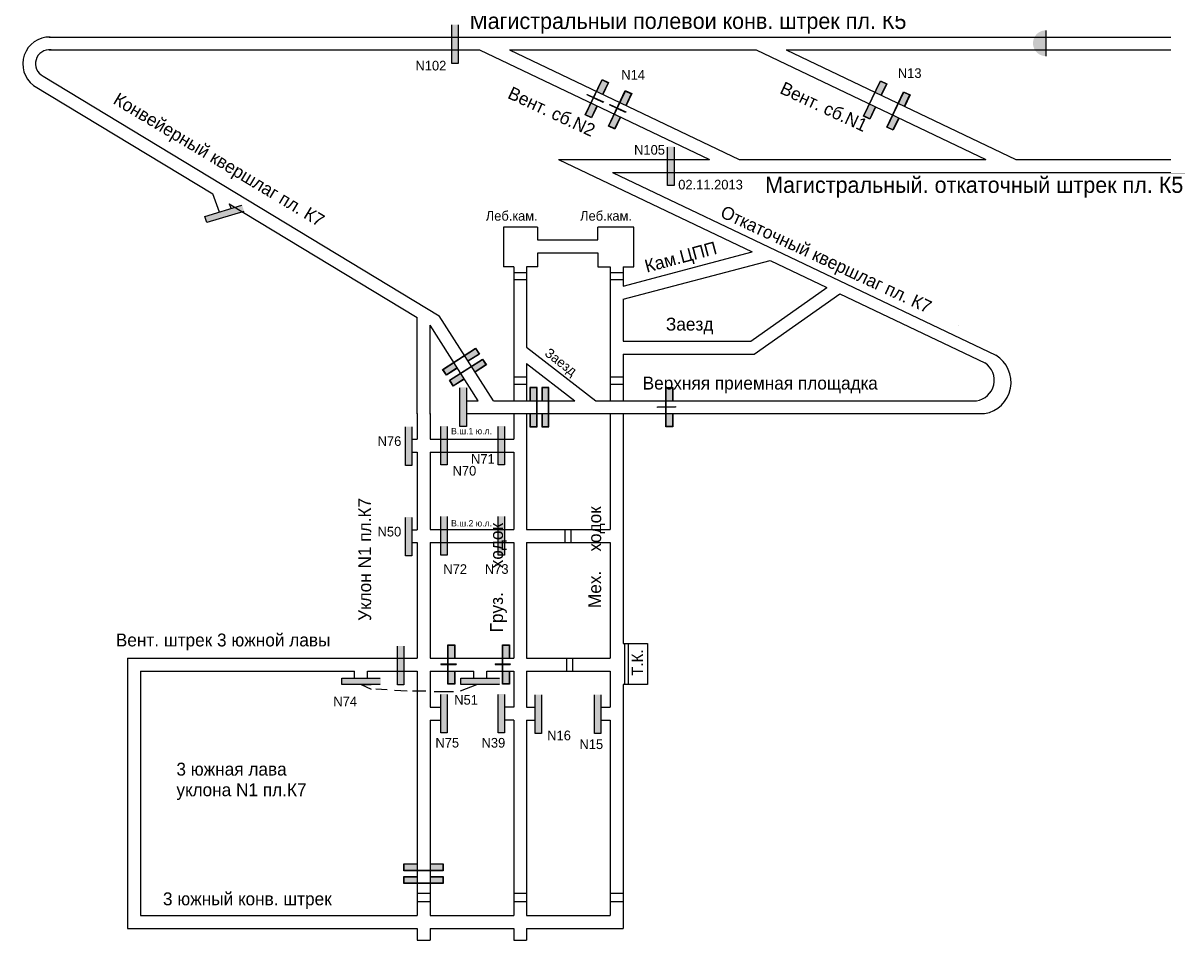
# Model space of a CAD drawing. Header units: millimetres. Extents: x -1214 to 292, y -473 to 324.
# Drawn here: x -886.3 to -531.7, y -472.9 to -187.9 of the extents above; entities that cross this region are included whole.
import ezdxf

# ---------------------------------------------------------------- set-up
doc = ezdxf.new("R2010")
doc.units = ezdxf.units.MM
for name, color, linetype in [('Двери', 7, 'Continuous'), ('Заслоны', 7, 'Continuous'), ('Номера перемычек', 7, 'Continuous'), ('Перемычки', 7, 'Continuous'), ('Пожарные арки', 7, 'Continuous')]:
    doc.layers.add(name, color=color, linetype=linetype)

msp = doc.modelspace()

# ---------------------------------------------------------------- hatches: boundary and pattern name
for points in [[(-686.55, -307.17), (-689.09, -307.21), (-689.08, -307.38), (-686.55, -307.35)], [(-683.56, -307.14), (-686.55, -307.17), (-686.55, -307.35), (-683.56, -307.31)]]:
    msp.add_hatch(color=256).paths.add_polyline_path(points)
h = msp.add_hatch(color=256)
h.paths.add_polyline_path([(-751.71, -387.08), (-754.15, -387.08), (-754.15, -387.23), (-751.71, -387.23)])
h.paths.add_polyline_path([(-754.25, -387.08), (-756.39, -387.08), (-756.39, -387.23), (-754.25, -387.23)])
h.paths.add_polyline_path([(-754.15, -387.08), (-754.25, -387.08), (-754.25, -387.23), (-754.15, -387.23)])
h = msp.add_hatch(color=256)
h.paths.add_polyline_path([(-734.89, -387.08), (-737.32, -387.08), (-737.32, -387.23), (-734.89, -387.23)])
h.paths.add_polyline_path([(-737.42, -387.08), (-739.57, -387.08), (-739.57, -387.23), (-737.42, -387.23)])
h.paths.add_polyline_path([(-737.32, -387.08), (-737.42, -387.08), (-737.42, -387.23), (-737.32, -387.23)])
at = {"layer": 'Двери'}
h = msp.add_hatch(color=256, dxfattribs=at)
h.paths.add_polyline_path([(-750.95, -200.64), (-750.95, -196.54), (-751.05, -196.54), (-751.05, -200.54), (-753.05, -200.54), (-753.05, -196.54), (-753.15, -196.54), (-753.15, -200.64)])
h.paths.add_polyline_path([(-751.05, -196.54), (-750.95, -196.54), (-750.95, -188.44), (-753.15, -188.44), (-753.15, -196.54), (-753.05, -196.54), (-753.05, -188.54), (-751.05, -188.54)])
h = msp.add_hatch(color=3, dxfattribs=at)
h.paths.add_polyline_path([(-753.05, -200.54), (-751.05, -200.54), (-751.05, -196.54), (-753.05, -196.54)])
h.paths.add_polyline_path([(-751.05, -192.54), (-753.05, -192.54), (-753.05, -196.54), (-751.05, -196.54)])
h.paths.add_polyline_path([(-751.05, -192.54), (-751.05, -188.54), (-753.05, -188.54), (-753.05, -192.54)])
h = msp.add_hatch(color=256, dxfattribs=at)
h.paths.add_polyline_path([(-706.11, -210.14), (-704.34, -206.44), (-706.33, -205.49), (-708.09, -209.19), (-708, -209.24), (-706.28, -205.63), (-704.48, -206.49), (-706.2, -210.1)])
h.paths.add_polyline_path([(-709.72, -212.85), (-708, -209.24), (-708.09, -209.19), (-709.81, -212.8)])
h.paths.add_polyline_path([(-709.59, -217.45), (-707.83, -213.75), (-707.92, -213.71), (-709.64, -217.32), (-711.45, -216.46), (-709.72, -212.85), (-709.81, -212.8), (-711.58, -216.51)])
h = msp.add_hatch(color=3, dxfattribs=at)
h.paths.add_polyline_path([(-704.48, -206.49), (-706.28, -205.63), (-708, -209.24), (-706.2, -210.1)])
h.paths.add_polyline_path([(-711.45, -216.46), (-709.64, -217.32), (-707.92, -213.71), (-709.72, -212.85)])
h = msp.add_hatch(color=256, dxfattribs=at)
h.paths.add_polyline_path([(-698.89, -213.59), (-697.12, -209.88), (-699.11, -208.94), (-700.87, -212.64), (-700.78, -212.68), (-699.06, -209.07), (-697.25, -209.93), (-698.98, -213.54)])
h.paths.add_polyline_path([(-702.5, -216.29), (-700.78, -212.68), (-700.87, -212.64), (-702.59, -216.25)])
h.paths.add_polyline_path([(-702.37, -220.9), (-700.61, -217.2), (-700.7, -217.15), (-702.42, -220.76), (-704.23, -219.9), (-702.5, -216.29), (-702.59, -216.25), (-704.36, -219.95)])
h = msp.add_hatch(color=3, dxfattribs=at)
h.paths.add_polyline_path([(-697.25, -209.93), (-699.06, -209.07), (-700.78, -212.68), (-698.98, -213.54)])
h.paths.add_polyline_path([(-704.23, -219.9), (-702.42, -220.76), (-700.7, -217.15), (-702.5, -216.29)])
h = msp.add_hatch(color=256, dxfattribs=at)
h.paths.add_polyline_path([(-619.63, -210.51), (-617.87, -206.81), (-619.85, -205.87), (-621.62, -209.57), (-621.53, -209.61), (-619.81, -206), (-618, -206.86), (-619.72, -210.47)])
h.paths.add_polyline_path([(-623.25, -213.22), (-621.53, -209.61), (-621.62, -209.57), (-623.34, -213.18)])
h.paths.add_polyline_path([(-623.12, -217.83), (-621.36, -214.12), (-621.45, -214.08), (-623.17, -217.69), (-624.97, -216.83), (-623.25, -213.22), (-623.34, -213.18), (-625.11, -216.88)])
h = msp.add_hatch(color=3, dxfattribs=at)
h.paths.add_polyline_path([(-618, -206.86), (-619.81, -206), (-621.53, -209.61), (-619.72, -210.47)])
h.paths.add_polyline_path([(-624.97, -216.83), (-623.17, -217.69), (-621.45, -214.08), (-623.25, -213.22)])
h = msp.add_hatch(color=256, dxfattribs=at)
h.paths.add_polyline_path([(-709.05, -211.2), (-708.98, -211.04), (-710.93, -210.14), (-711, -210.3)])
h.paths.add_polyline_path([(-705.99, -212.62), (-705.92, -212.46), (-708.88, -211.09), (-708.96, -211.24)])
h = msp.add_hatch(color=256, dxfattribs=at)
h.paths.add_polyline_path([(-612.41, -213.96), (-610.65, -210.26), (-612.63, -209.31), (-614.4, -213.01), (-614.31, -213.05), (-612.59, -209.44), (-610.78, -210.3), (-612.5, -213.91)])
h.paths.add_polyline_path([(-616.03, -216.66), (-614.31, -213.05), (-614.4, -213.01), (-616.12, -216.62)])
h.paths.add_polyline_path([(-615.9, -221.27), (-614.13, -217.57), (-614.23, -217.53), (-615.95, -221.14), (-617.75, -220.27), (-616.03, -216.66), (-616.12, -216.62), (-617.89, -220.32)])
h = msp.add_hatch(color=3, dxfattribs=at)
h.paths.add_polyline_path([(-610.78, -210.3), (-612.59, -209.44), (-614.31, -213.05), (-612.5, -213.91)])
h.paths.add_polyline_path([(-617.75, -220.27), (-615.95, -221.14), (-614.23, -217.53), (-616.03, -216.66)])
h = msp.add_hatch(color=256, dxfattribs=at)
h.paths.add_polyline_path([(-702.09, -214.31), (-702.01, -214.15), (-703.97, -213.25), (-704.04, -213.41)])
h.paths.add_polyline_path([(-699.03, -215.73), (-698.95, -215.57), (-701.92, -214.2), (-702, -214.35)])
msp.add_hatch(color=256, dxfattribs=at).paths.add_polyline_path([(-701.75, -214.47), (-701.67, -214.31), (-703.97, -213.25), (-704.04, -213.41)])
h = msp.add_hatch(color=256, dxfattribs=at)
h.paths.add_polyline_path([(-683.86, -238.57), (-683.86, -234.47), (-683.96, -234.47), (-683.96, -238.47), (-685.96, -238.47), (-685.96, -234.47), (-686.06, -234.47), (-686.06, -238.57)])
h.paths.add_polyline_path([(-683.96, -234.47), (-683.86, -234.47), (-683.86, -226.37), (-686.06, -226.37), (-686.06, -234.47), (-685.96, -234.47), (-685.96, -226.47), (-683.96, -226.47)])
h = msp.add_hatch(color=3, dxfattribs=at)
h.paths.add_polyline_path([(-685.96, -238.47), (-683.96, -238.47), (-683.96, -234.47), (-685.96, -234.47)])
h.paths.add_polyline_path([(-683.96, -230.47), (-685.96, -230.47), (-685.96, -234.47), (-683.96, -234.47)])
h.paths.add_polyline_path([(-683.96, -230.47), (-683.96, -226.47), (-685.96, -226.47), (-685.96, -230.47)])
h = msp.add_hatch(color=256, dxfattribs=at)
h.paths.add_polyline_path([(-747.89, -293.04), (-744.43, -290.83), (-745.62, -288.98), (-749.07, -291.19), (-749.02, -291.27), (-745.65, -289.12), (-744.57, -290.8), (-747.94, -292.96)])
h.paths.add_polyline_path([(-752.39, -293.43), (-749.02, -291.27), (-749.07, -291.19), (-752.44, -293.35)])
h.paths.add_polyline_path([(-754.71, -297.41), (-751.26, -295.2), (-751.31, -295.11), (-754.68, -297.27), (-755.76, -295.59), (-752.39, -293.43), (-752.44, -293.35), (-755.9, -295.56)])
h = msp.add_hatch(color=3, dxfattribs=at)
h.paths.add_polyline_path([(-744.57, -290.8), (-745.65, -289.12), (-749.02, -291.27), (-747.94, -292.96)])
h.paths.add_polyline_path([(-755.76, -295.59), (-754.68, -297.27), (-751.31, -295.11), (-752.39, -293.43)])
h = msp.add_hatch(color=256, dxfattribs=at)
h.paths.add_polyline_path([(-745.73, -296.41), (-742.28, -294.2), (-743.46, -292.35), (-746.92, -294.56), (-746.86, -294.64), (-743.5, -292.49), (-742.42, -294.17), (-745.79, -296.33)])
h.paths.add_polyline_path([(-750.23, -296.8), (-746.86, -294.64), (-746.92, -294.56), (-750.29, -296.71)])
h.paths.add_polyline_path([(-752.56, -300.78), (-749.1, -298.57), (-749.16, -298.48), (-752.52, -300.64), (-753.6, -298.95), (-750.23, -296.8), (-750.29, -296.71), (-753.74, -298.92)])
h = msp.add_hatch(color=3, dxfattribs=at)
h.paths.add_polyline_path([(-742.42, -294.17), (-743.5, -292.49), (-746.86, -294.64), (-745.79, -296.33)])
h.paths.add_polyline_path([(-753.6, -298.95), (-752.52, -300.64), (-749.16, -298.48), (-750.23, -296.8)])
h = msp.add_hatch(color=256, dxfattribs=at)
h.paths.add_polyline_path([(-728.75, -305.31), (-728.75, -301.21), (-726.55, -301.21), (-726.55, -305.31), (-726.65, -305.31), (-726.65, -301.31), (-728.65, -301.31), (-728.65, -305.31)])
h.paths.add_polyline_path([(-726.65, -309.31), (-726.65, -305.31), (-726.55, -305.31), (-726.55, -309.31)])
h.paths.add_polyline_path([(-728.75, -313.41), (-728.75, -309.31), (-728.65, -309.31), (-728.65, -313.31), (-726.65, -313.31), (-726.65, -309.31), (-726.55, -309.31), (-726.55, -313.41)])
h = msp.add_hatch(color=3, dxfattribs=at)
h.paths.add_polyline_path([(-728.65, -301.31), (-726.65, -301.31), (-726.65, -305.31), (-728.65, -305.31)])
h.paths.add_polyline_path([(-726.65, -313.31), (-728.65, -313.31), (-728.65, -309.31), (-726.65, -309.31)])
h = msp.add_hatch(color=256, dxfattribs=at)
h.paths.add_polyline_path([(-725.03, -305.31), (-725.03, -301.21), (-722.83, -301.21), (-722.83, -305.31), (-722.93, -305.31), (-722.93, -301.31), (-724.93, -301.31), (-724.93, -305.31)])
h.paths.add_polyline_path([(-722.93, -309.31), (-722.93, -305.31), (-722.83, -305.31), (-722.83, -309.31)])
h.paths.add_polyline_path([(-725.03, -313.41), (-725.03, -309.31), (-724.93, -309.31), (-724.93, -313.31), (-722.93, -313.31), (-722.93, -309.31), (-722.83, -309.31), (-722.83, -313.41)])
h = msp.add_hatch(color=3, dxfattribs=at)
h.paths.add_polyline_path([(-724.93, -301.31), (-722.93, -301.31), (-722.93, -305.31), (-724.93, -305.31)])
h.paths.add_polyline_path([(-722.93, -313.31), (-724.93, -313.31), (-724.93, -309.31), (-722.93, -309.31)])
h = msp.add_hatch(color=256, dxfattribs=at)
h.paths.add_polyline_path([(-684.35, -305.32), (-684.36, -301.22), (-686.56, -301.22), (-686.55, -305.32), (-686.45, -305.32), (-686.46, -301.32), (-684.46, -301.32), (-684.45, -305.32)])
h.paths.add_polyline_path([(-686.45, -309.32), (-686.45, -305.32), (-686.55, -305.32), (-686.55, -309.32)])
h.paths.add_polyline_path([(-684.35, -313.42), (-684.35, -309.32), (-684.45, -309.32), (-684.45, -313.32), (-686.45, -313.32), (-686.45, -309.32), (-686.55, -309.32), (-686.55, -313.42)])
h = msp.add_hatch(color=3, dxfattribs=at)
h.paths.add_polyline_path([(-684.46, -301.32), (-686.46, -301.32), (-686.45, -305.32), (-684.45, -305.32)])
h.paths.add_polyline_path([(-686.45, -313.32), (-684.45, -313.32), (-684.45, -309.32), (-686.45, -309.32)])
h = msp.add_hatch(color=256, dxfattribs=at)
h.paths.add_polyline_path([(-686.93, -307.35), (-686.93, -307.18), (-689.09, -307.21), (-689.08, -307.38)])
h.paths.add_polyline_path([(-683.56, -307.31), (-683.56, -307.14), (-686.83, -307.18), (-686.83, -307.35)])
h = msp.add_hatch(color=256, dxfattribs=at)
h.paths.add_polyline_path([(-752.05, -385.31), (-752.05, -381.21), (-754.25, -381.21), (-754.25, -385.31), (-754.15, -385.31), (-754.15, -381.31), (-752.15, -381.31), (-752.15, -385.31)])
h.paths.add_polyline_path([(-754.15, -389.31), (-754.15, -385.31), (-754.25, -385.31), (-754.25, -389.31)])
h.paths.add_polyline_path([(-752.05, -393.41), (-752.05, -389.31), (-752.15, -389.31), (-752.15, -393.31), (-754.15, -393.31), (-754.15, -389.31), (-754.25, -389.31), (-754.25, -393.41)])
h = msp.add_hatch(color=3, dxfattribs=at)
h.paths.add_polyline_path([(-752.15, -381.31), (-754.15, -381.31), (-754.15, -385.31), (-752.15, -385.31)])
h.paths.add_polyline_path([(-754.15, -393.31), (-752.15, -393.31), (-752.15, -389.31), (-754.15, -389.31)])
h = msp.add_hatch(color=256, dxfattribs=at)
h.paths.add_polyline_path([(-735.05, -385.31), (-735.05, -381.21), (-737.25, -381.21), (-737.25, -385.31), (-737.15, -385.31), (-737.15, -381.31), (-735.15, -381.31), (-735.15, -385.31)])
h.paths.add_polyline_path([(-737.15, -389.31), (-737.15, -385.31), (-737.25, -385.31), (-737.25, -389.31)])
h.paths.add_polyline_path([(-735.05, -393.41), (-735.05, -389.31), (-735.15, -389.31), (-735.15, -393.31), (-737.15, -393.31), (-737.15, -389.31), (-737.25, -389.31), (-737.25, -393.41)])
h = msp.add_hatch(color=3, dxfattribs=at)
h.paths.add_polyline_path([(-735.15, -381.31), (-737.15, -381.31), (-737.15, -385.31), (-735.15, -385.31)])
h.paths.add_polyline_path([(-737.15, -393.31), (-735.15, -393.31), (-735.15, -389.31), (-737.15, -389.31)])
h = msp.add_hatch(color=256, dxfattribs=at)
h.paths.add_polyline_path([(-763.79, -449.16), (-767.89, -449.16), (-767.89, -451.36), (-763.79, -451.36), (-763.79, -451.26), (-767.79, -451.26), (-767.79, -449.26), (-763.79, -449.26)])
h.paths.add_polyline_path([(-759.79, -451.26), (-763.79, -451.26), (-763.79, -451.36), (-759.79, -451.36)])
h.paths.add_polyline_path([(-755.69, -449.16), (-759.79, -449.16), (-759.79, -449.26), (-755.79, -449.26), (-755.79, -451.26), (-759.79, -451.26), (-759.79, -451.36), (-755.69, -451.36)])
h = msp.add_hatch(color=3, dxfattribs=at)
h.paths.add_polyline_path([(-767.79, -449.26), (-767.79, -451.26), (-763.79, -451.26), (-763.79, -449.26)])
h.paths.add_polyline_path([(-755.79, -451.26), (-755.79, -449.26), (-759.79, -449.26), (-759.79, -451.26)])
h = msp.add_hatch(color=256, dxfattribs=at)
h.paths.add_polyline_path([(-763.79, -453.16), (-767.89, -453.16), (-767.89, -455.36), (-763.79, -455.36), (-763.79, -455.26), (-767.79, -455.26), (-767.79, -453.26), (-763.79, -453.26)])
h.paths.add_polyline_path([(-759.79, -455.26), (-763.79, -455.26), (-763.79, -455.36), (-759.79, -455.36)])
h.paths.add_polyline_path([(-755.69, -453.16), (-759.79, -453.16), (-759.79, -453.26), (-755.79, -453.26), (-755.79, -455.26), (-759.79, -455.26), (-759.79, -455.36), (-755.69, -455.36)])
h = msp.add_hatch(color=3, dxfattribs=at)
h.paths.add_polyline_path([(-767.79, -453.26), (-767.79, -455.26), (-763.79, -455.26), (-763.79, -453.26)])
h.paths.add_polyline_path([(-755.79, -455.26), (-755.79, -453.26), (-759.79, -453.26), (-759.79, -455.26)])
at = {"layer": 'Заслоны'}
h = msp.add_hatch(color=7, dxfattribs=at)
h.paths.add_polyline_path([(-568.44, -190.22, 0.267949), (-571.9, -192.22), (-568.44, -192.22)])
h.paths.add_polyline_path([(-568.44, -192.22), (-571.9, -192.22, 0.267949), (-571.9, -196.22), (-568.44, -196.22)])
h.paths.add_polyline_path([(-568.44, -196.22), (-571.9, -196.22, 0.267949), (-568.44, -198.22)])
at = {"layer": 'Перемычки'}
h = msp.add_hatch(color=256, dxfattribs=at)
h.paths.add_polyline_path([(-829.23, -250.08), (-825.31, -248.9), (-825.33, -248.8), (-829.16, -249.96), (-829.74, -248.05), (-825.92, -246.89), (-825.94, -246.79), (-829.87, -247.98)])
h.paths.add_polyline_path([(-825.33, -248.8), (-825.31, -248.9), (-817.55, -246.55), (-818.19, -244.44), (-825.94, -246.79), (-825.92, -246.89), (-818.26, -244.57), (-817.68, -246.48)])
h = msp.add_hatch(color=3, dxfattribs=at)
h.paths.add_polyline_path([(-829.74, -248.05), (-829.16, -249.96), (-825.33, -248.8), (-825.92, -246.89)])
h.paths.add_polyline_path([(-821.51, -247.64), (-822.09, -245.73), (-825.92, -246.89), (-825.33, -248.8)])
h.paths.add_polyline_path([(-821.51, -247.64), (-817.68, -246.48), (-818.26, -244.57), (-822.09, -245.73)])
h = msp.add_hatch(color=256, dxfattribs=at)
h.paths.add_polyline_path([(-748.4, -313.37), (-748.4, -309.27), (-748.5, -309.27), (-748.5, -313.27), (-750.5, -313.27), (-750.5, -309.27), (-750.6, -309.27), (-750.6, -313.37)])
h.paths.add_polyline_path([(-748.5, -309.27), (-748.4, -309.27), (-748.4, -301.17), (-750.6, -301.17), (-750.6, -309.27), (-750.5, -309.27), (-750.5, -301.27), (-748.5, -301.27)])
h = msp.add_hatch(color=3, dxfattribs=at)
h.paths.add_polyline_path([(-750.5, -313.27), (-748.5, -313.27), (-748.5, -309.27), (-750.5, -309.27)])
h.paths.add_polyline_path([(-748.5, -305.27), (-750.5, -305.27), (-750.5, -309.27), (-748.5, -309.27)])
h.paths.add_polyline_path([(-748.5, -305.27), (-748.5, -301.27), (-750.5, -301.27), (-750.5, -305.27)])
h = msp.add_hatch(color=256, dxfattribs=at)
h.paths.add_polyline_path([(-765.36, -325.52), (-765.36, -321.42), (-765.46, -321.42), (-765.46, -325.42), (-767.46, -325.42), (-767.46, -321.42), (-767.56, -321.42), (-767.56, -325.52)])
h.paths.add_polyline_path([(-765.46, -321.42), (-765.36, -321.42), (-765.36, -313.32), (-767.56, -313.32), (-767.56, -321.42), (-767.46, -321.42), (-767.46, -313.42), (-765.46, -313.42)])
h = msp.add_hatch(color=3, dxfattribs=at)
h.paths.add_polyline_path([(-767.46, -325.42), (-765.46, -325.42), (-765.46, -321.42), (-767.46, -321.42)])
h.paths.add_polyline_path([(-765.46, -317.42), (-767.46, -317.42), (-767.46, -321.42), (-765.46, -321.42)])
h.paths.add_polyline_path([(-765.46, -317.42), (-765.46, -313.42), (-767.46, -313.42), (-767.46, -317.42)])
h = msp.add_hatch(color=256, dxfattribs=at)
h.paths.add_polyline_path([(-754.38, -325.37), (-754.38, -321.27), (-754.48, -321.27), (-754.48, -325.27), (-756.48, -325.27), (-756.48, -321.27), (-756.58, -321.27), (-756.58, -325.37)])
h.paths.add_polyline_path([(-754.48, -321.27), (-754.38, -321.27), (-754.38, -313.17), (-756.58, -313.17), (-756.58, -321.27), (-756.48, -321.27), (-756.48, -313.27), (-754.48, -313.27)])
h = msp.add_hatch(color=3, dxfattribs=at)
h.paths.add_polyline_path([(-756.48, -325.27), (-754.48, -325.27), (-754.48, -321.27), (-756.48, -321.27)])
h.paths.add_polyline_path([(-754.48, -317.27), (-756.48, -317.27), (-756.48, -321.27), (-754.48, -321.27)])
h.paths.add_polyline_path([(-754.48, -317.27), (-754.48, -313.27), (-756.48, -313.27), (-756.48, -317.27)])
h = msp.add_hatch(color=256, dxfattribs=at)
h.paths.add_polyline_path([(-736.56, -325.37), (-736.56, -321.27), (-736.66, -321.27), (-736.66, -325.27), (-738.66, -325.27), (-738.66, -321.27), (-738.76, -321.27), (-738.76, -325.37)])
h.paths.add_polyline_path([(-736.66, -321.27), (-736.56, -321.27), (-736.56, -313.17), (-738.76, -313.17), (-738.76, -321.27), (-738.66, -321.27), (-738.66, -313.27), (-736.66, -313.27)])
h = msp.add_hatch(color=3, dxfattribs=at)
h.paths.add_polyline_path([(-738.66, -325.27), (-736.66, -325.27), (-736.66, -321.27), (-738.66, -321.27)])
h.paths.add_polyline_path([(-736.66, -317.27), (-738.66, -317.27), (-738.66, -321.27), (-736.66, -321.27)])
h.paths.add_polyline_path([(-736.66, -317.27), (-736.66, -313.27), (-738.66, -313.27), (-738.66, -317.27)])
h = msp.add_hatch(color=256, dxfattribs=at)
h.paths.add_polyline_path([(-765.36, -353.65), (-765.36, -349.55), (-765.46, -349.55), (-765.46, -353.55), (-767.46, -353.55), (-767.46, -349.55), (-767.56, -349.55), (-767.56, -353.65)])
h.paths.add_polyline_path([(-765.46, -349.55), (-765.36, -349.55), (-765.36, -341.45), (-767.56, -341.45), (-767.56, -349.55), (-767.46, -349.55), (-767.46, -341.55), (-765.46, -341.55)])
h = msp.add_hatch(color=3, dxfattribs=at)
h.paths.add_polyline_path([(-767.46, -353.55), (-765.46, -353.55), (-765.46, -349.55), (-767.46, -349.55)])
h.paths.add_polyline_path([(-765.46, -345.55), (-767.46, -345.55), (-767.46, -349.55), (-765.46, -349.55)])
h.paths.add_polyline_path([(-765.46, -345.55), (-765.46, -341.55), (-767.46, -341.55), (-767.46, -345.55)])
h = msp.add_hatch(color=256, dxfattribs=at)
h.paths.add_polyline_path([(-754.38, -353.41), (-754.38, -349.31), (-754.48, -349.31), (-754.48, -353.31), (-756.48, -353.31), (-756.48, -349.31), (-756.58, -349.31), (-756.58, -353.41)])
h.paths.add_polyline_path([(-754.48, -349.31), (-754.38, -349.31), (-754.38, -341.21), (-756.58, -341.21), (-756.58, -349.31), (-756.48, -349.31), (-756.48, -341.31), (-754.48, -341.31)])
h = msp.add_hatch(color=3, dxfattribs=at)
h.paths.add_polyline_path([(-756.48, -353.31), (-754.48, -353.31), (-754.48, -349.31), (-756.48, -349.31)])
h.paths.add_polyline_path([(-754.48, -345.31), (-756.48, -345.31), (-756.48, -349.31), (-754.48, -349.31)])
h.paths.add_polyline_path([(-754.48, -345.31), (-754.48, -341.31), (-756.48, -341.31), (-756.48, -345.31)])
h = msp.add_hatch(color=256, dxfattribs=at)
h.paths.add_polyline_path([(-736.56, -353.41), (-736.56, -349.31), (-736.66, -349.31), (-736.66, -353.31), (-738.66, -353.31), (-738.66, -349.31), (-738.76, -349.31), (-738.76, -353.41)])
h.paths.add_polyline_path([(-736.66, -349.31), (-736.56, -349.31), (-736.56, -341.21), (-738.76, -341.21), (-738.76, -349.31), (-738.66, -349.31), (-738.66, -341.31), (-736.66, -341.31)])
h = msp.add_hatch(color=3, dxfattribs=at)
h.paths.add_polyline_path([(-738.66, -353.31), (-736.66, -353.31), (-736.66, -349.31), (-738.66, -349.31)])
h.paths.add_polyline_path([(-736.66, -345.31), (-738.66, -345.31), (-738.66, -349.31), (-736.66, -349.31)])
h.paths.add_polyline_path([(-736.66, -345.31), (-736.66, -341.31), (-738.66, -341.31), (-738.66, -345.31)])
h = msp.add_hatch(color=256, dxfattribs=at)
h.paths.add_polyline_path([(-767.83, -393.69), (-767.83, -389.59), (-767.93, -389.59), (-767.93, -393.59), (-769.93, -393.59), (-769.93, -389.59), (-770.03, -389.59), (-770.03, -393.69)])
h.paths.add_polyline_path([(-767.93, -389.59), (-767.83, -389.59), (-767.83, -381.49), (-770.03, -381.49), (-770.03, -389.59), (-769.93, -389.59), (-769.93, -381.59), (-767.93, -381.59)])
h = msp.add_hatch(color=3, dxfattribs=at)
h.paths.add_polyline_path([(-769.93, -393.59), (-767.93, -393.59), (-767.93, -389.59), (-769.93, -389.59)])
h.paths.add_polyline_path([(-767.93, -385.59), (-769.93, -385.59), (-769.93, -389.59), (-767.93, -389.59)])
h.paths.add_polyline_path([(-767.93, -385.59), (-767.93, -381.59), (-769.93, -381.59), (-769.93, -385.59)])
h = msp.add_hatch(color=256, dxfattribs=at)
h.paths.add_polyline_path([(-787.34, -393.62), (-783.24, -393.62), (-783.24, -393.52), (-787.24, -393.52), (-787.24, -391.52), (-783.24, -391.52), (-783.24, -391.42), (-787.34, -391.42)])
h.paths.add_polyline_path([(-783.24, -393.52), (-783.24, -393.62), (-775.14, -393.62), (-775.14, -391.42), (-783.24, -391.42), (-783.24, -391.52), (-775.24, -391.52), (-775.24, -393.52)])
h = msp.add_hatch(color=3, dxfattribs=at)
h.paths.add_polyline_path([(-787.24, -391.52), (-787.24, -393.52), (-783.24, -393.52), (-783.24, -391.52)])
h.paths.add_polyline_path([(-779.24, -393.52), (-779.24, -391.52), (-783.24, -391.52), (-783.24, -393.52)])
h.paths.add_polyline_path([(-779.24, -393.52), (-775.24, -393.52), (-775.24, -391.52), (-779.24, -391.52)])
h = msp.add_hatch(color=256, dxfattribs=at)
h.paths.add_polyline_path([(-750.27, -393.62), (-746.17, -393.62), (-746.17, -393.52), (-750.17, -393.52), (-750.17, -391.52), (-746.17, -391.52), (-746.17, -391.42), (-750.27, -391.42)])
h.paths.add_polyline_path([(-746.17, -393.52), (-746.17, -393.62), (-738.07, -393.62), (-738.07, -391.42), (-746.17, -391.42), (-746.17, -391.52), (-738.17, -391.52), (-738.17, -393.52)])
h = msp.add_hatch(color=3, dxfattribs=at)
h.paths.add_polyline_path([(-750.17, -391.52), (-750.17, -393.52), (-746.17, -393.52), (-746.17, -391.52)])
h.paths.add_polyline_path([(-742.17, -393.52), (-742.17, -391.52), (-746.17, -391.52), (-746.17, -393.52)])
h.paths.add_polyline_path([(-742.17, -393.52), (-738.17, -393.52), (-738.17, -391.52), (-742.17, -391.52)])
h = msp.add_hatch(color=256, dxfattribs=at)
h.paths.add_polyline_path([(-754.38, -408.65), (-754.38, -404.55), (-754.48, -404.55), (-754.48, -408.55), (-756.48, -408.55), (-756.48, -404.55), (-756.58, -404.55), (-756.58, -408.65)])
h.paths.add_polyline_path([(-754.48, -404.55), (-754.38, -404.55), (-754.38, -396.45), (-756.58, -396.45), (-756.58, -404.55), (-756.48, -404.55), (-756.48, -396.55), (-754.48, -396.55)])
h = msp.add_hatch(color=3, dxfattribs=at)
h.paths.add_polyline_path([(-756.48, -408.55), (-754.48, -408.55), (-754.48, -404.55), (-756.48, -404.55)])
h.paths.add_polyline_path([(-754.48, -400.55), (-756.48, -400.55), (-756.48, -404.55), (-754.48, -404.55)])
h.paths.add_polyline_path([(-754.48, -400.55), (-754.48, -396.55), (-756.48, -396.55), (-756.48, -400.55)])
h = msp.add_hatch(color=256, dxfattribs=at)
h.paths.add_polyline_path([(-736.56, -408.65), (-736.56, -404.55), (-736.66, -404.55), (-736.66, -408.55), (-738.66, -408.55), (-738.66, -404.55), (-738.76, -404.55), (-738.76, -408.65)])
h.paths.add_polyline_path([(-736.66, -404.55), (-736.56, -404.55), (-736.56, -396.45), (-738.76, -396.45), (-738.76, -404.55), (-738.66, -404.55), (-738.66, -396.55), (-736.66, -396.55)])
h = msp.add_hatch(color=3, dxfattribs=at)
h.paths.add_polyline_path([(-738.66, -408.55), (-736.66, -408.55), (-736.66, -404.55), (-738.66, -404.55)])
h.paths.add_polyline_path([(-736.66, -400.55), (-738.66, -400.55), (-738.66, -404.55), (-736.66, -404.55)])
h.paths.add_polyline_path([(-736.66, -400.55), (-736.66, -396.55), (-738.66, -396.55), (-738.66, -400.55)])
h = msp.add_hatch(color=256, dxfattribs=at)
h.paths.add_polyline_path([(-725.07, -408.83), (-725.07, -404.73), (-725.17, -404.73), (-725.17, -408.73), (-727.17, -408.73), (-727.17, -404.73), (-727.27, -404.73), (-727.27, -408.83)])
h.paths.add_polyline_path([(-725.17, -404.73), (-725.07, -404.73), (-725.07, -396.63), (-727.27, -396.63), (-727.27, -404.73), (-727.17, -404.73), (-727.17, -396.73), (-725.17, -396.73)])
h = msp.add_hatch(color=3, dxfattribs=at)
h.paths.add_polyline_path([(-727.17, -408.73), (-725.17, -408.73), (-725.17, -404.73), (-727.17, -404.73)])
h.paths.add_polyline_path([(-725.17, -400.73), (-727.17, -400.73), (-727.17, -404.73), (-725.17, -404.73)])
h.paths.add_polyline_path([(-725.17, -400.73), (-725.17, -396.73), (-727.17, -396.73), (-727.17, -400.73)])
h = msp.add_hatch(color=256, dxfattribs=at)
h.paths.add_polyline_path([(-706.57, -408.83), (-706.57, -404.73), (-706.67, -404.73), (-706.67, -408.73), (-708.67, -408.73), (-708.67, -404.73), (-708.77, -404.73), (-708.77, -408.83)])
h.paths.add_polyline_path([(-706.67, -404.73), (-706.57, -404.73), (-706.57, -396.63), (-708.77, -396.63), (-708.77, -404.73), (-708.67, -404.73), (-708.67, -396.73), (-706.67, -396.73)])
h = msp.add_hatch(color=3, dxfattribs=at)
h.paths.add_polyline_path([(-708.67, -408.73), (-706.67, -408.73), (-706.67, -404.73), (-708.67, -404.73)])
h.paths.add_polyline_path([(-706.67, -400.73), (-708.67, -400.73), (-708.67, -404.73), (-706.67, -404.73)])
h.paths.add_polyline_path([(-706.67, -400.73), (-706.67, -396.73), (-708.67, -396.73), (-708.67, -400.73)])

# ---------------------------------------------------------------- linework, layer by layer
for p, q in [((-878.1, -192.29), (-683.82, -192.29)), ((-713.9, -192.29), (-519.62, -192.29)), ((-679.61, -192.29), (-531.76, -192.29)), ((-878.1, -196.29), (-744.44, -196.29)), ((-744.44, -196.29), (-673, -230.36)), ((-735.14, -196.29), (-663.71, -230.36)), ((-735.14, -196.29), (-705.67, -196.29)), ((-713.9, -196.29), (-658.47, -196.29)), ((-696.38, -196.29), (-658.47, -196.29)), ((-658.47, -196.29), (-587.04, -230.36)), ((-649.18, -196.29), (-577.75, -230.36)), ((-649.18, -196.29), (-523.38, -196.29)), ((-649.18, -196.29), (-580.23, -196.29)), ((-570.94, -196.29), (-541.46, -196.29)), ((-532.17, -196.29), (-359.17, -196.29)), ((-880, -204.47), (-756.96, -278.91)), ((-883.01, -207.32), (-827.24, -241.06)), ((-719.91, -230.36), (-659.67, -259.09)), ((-719.91, -230.36), (-673, -230.36)), ((-663.71, -230.36), (-587.04, -230.36)), ((-577.75, -230.36), (-522.66, -230.39)), ((-703.14, -234.36), (-584.02, -291.17)), ((-703.14, -234.36), (-568.26, -234.36)), ((-568.39, -234.36), (-499.08, -234.36)), ((-825.25, -246.71), (-827.24, -241.06)), ((-822.16, -244.14), (-763.79, -279.45)), ((-821.63, -245.59), (-822.14, -244.15)), ((-737.01, -251.33), (-737.01, -263.72)), ((-726.37, -251.33), (-737.01, -251.33)), ((-726.37, -251.33), (-726.37, -255.31)), ((-707.6, -255.31), (-707.6, -251.33)), ((-696.44, -251.33), (-707.6, -251.33)), ((-696.44, -263.72), (-696.44, -251.33)), ((-726.37, -255.31), (-707.6, -255.31)), ((-726.33, -263.69), (-726.33, -259.31)), ((-726.33, -259.31), (-707.6, -259.31)), ((-707.6, -259.31), (-707.6, -263.72)), ((-699.79, -269.68), (-659.67, -259.09)), ((-699.79, -273.79), (-654.11, -261.74)), ((-654.11, -261.74), (-636.5, -270.14)), ((-733.79, -263.69), (-737.01, -263.69)), ((-733.79, -263.69), (-733.79, -305.31)), ((-726.33, -263.69), (-729.79, -263.69)), ((-729.79, -263.69), (-729.79, -288.7)), ((-707.6, -263.72), (-703.79, -263.72)), ((-703.79, -263.72), (-703.79, -305.31)), ((-699.79, -263.72), (-696.44, -263.72)), ((-699.79, -263.72), (-699.79, -269.68)), ((-660.09, -286.81), (-636.5, -270.14)), ((-659.07, -290.8), (-632.43, -272.08)), ((-632.43, -272.08), (-587.37, -293.57)), ((-699.79, -273.79), (-699.79, -286.81)), ((-763.79, -309.43), (-763.79, -279.45)), ((-740.07, -305.31), (-756.96, -278.91)), ((-759.76, -309.44), (-759.8, -281.86)), ((-744.79, -305.31), (-759.8, -281.86)), ((-759.79, -281.87), (-759.79, -281.87)), ((-595.59, -281.87), (-595.59, -281.87)), ((-699.79, -286.81), (-660.09, -286.81)), ((-729.79, -288.7), (-708.24, -305.31)), ((-699.79, -290.8), (-699.79, -305.31)), ((-699.79, -290.8), (-659.07, -290.8)), ((-729.79, -293.75), (-729.79, -305.31)), ((-729.79, -293.75), (-714.79, -305.31)), ((-748.5, -305.31), (-744.79, -305.31)), ((-740.07, -305.31), (-714.79, -305.31)), ((-729.79, -305.31), (-729.79, -305.31)), ((-708.24, -305.31), (-590.04, -305.33)), ((-763.79, -309.31), (-763.79, -317.27)), ((-759.79, -309.31), (-759.79, -317.27)), ((-748.5, -309.31), (-587.47, -309.31)), ((-733.79, -309.31), (-733.79, -317.27)), ((-729.79, -309.31), (-729.79, -345.31)), ((-703.79, -309.31), (-703.79, -345.31)), ((-699.79, -309.31), (-699.79, -380.76)), ((-765.3, -317.27), (-763.79, -317.27)), ((-759.79, -317.27), (-733.79, -317.27)), ((-765.3, -321.27), (-763.79, -321.27)), ((-763.79, -321.27), (-763.79, -345.4)), ((-759.79, -321.27), (-759.79, -345.31)), ((-759.79, -321.27), (-733.79, -321.27)), ((-733.79, -321.27), (-733.79, -345.31)), ((-733.79, -321.27), (-733.79, -345.31)), ((-765.3, -345.4), (-763.79, -345.4)), ((-759.79, -345.31), (-733.79, -345.31)), ((-729.79, -345.31), (-703.79, -345.31)), ((-765.3, -349.4), (-763.79, -349.4)), ((-763.79, -349.4), (-763.79, -385.31)), ((-759.79, -349.31), (-759.79, -385.31)), ((-759.79, -349.31), (-733.79, -349.31)), ((-733.79, -349.31), (-733.79, -385.31)), ((-729.79, -349.31), (-729.79, -385.31)), ((-729.79, -349.31), (-703.79, -349.31)), ((-703.79, -349.31), (-703.79, -385.31)), ((-699.79, -380.76), (-692.17, -380.76)), ((-692.17, -380.76), (-692.17, -393.48)), ((-853.79, -385.31), (-853.79, -469.31)), ((-853.79, -385.31), (-763.79, -385.31)), ((-759.79, -385.31), (-733.79, -385.31)), ((-729.79, -385.31), (-703.79, -385.31)), ((-849.79, -389.31), (-849.79, -465.31)), ((-849.79, -389.31), (-783.24, -389.31)), ((-783.24, -391.52), (-783.24, -389.31)), ((-779.24, -389.31), (-763.79, -389.31)), ((-779.24, -391.52), (-779.24, -389.31)), ((-763.79, -389.31), (-763.79, -465.31)), ((-759.79, -389.31), (-759.79, -400.55)), ((-759.79, -389.31), (-754.3, -389.31)), ((-754.3, -389.31), (-746.17, -389.31)), ((-746.17, -391.52), (-746.17, -389.31)), ((-742.17, -389.31), (-733.79, -389.31)), ((-742.17, -391.52), (-742.17, -389.31)), ((-733.79, -389.31), (-733.79, -400.55)), ((-729.79, -389.31), (-703.79, -389.31)), ((-729.79, -389.31), (-729.79, -400.55)), ((-703.79, -389.31), (-703.79, -400.55)), ((-781.24, -393.52), (-778.13, -394.9)), ((-781.24, -393.52), (-778.13, -393.52)), ((-750.37, -395.44), (-745.21, -393.52)), ((-699.79, -393.48), (-699.79, -469.31)), ((-692.17, -393.48), (-699.79, -393.48)), ((-776.66, -394.87), (-773.14, -395.08)), ((-770.86, -395.28), (-766.93, -395.49)), ((-765.21, -395.44), (-761.12, -395.44)), ((-758.54, -395.65), (-752.52, -395.65)), ((-759.79, -400.55), (-756.48, -400.55)), ((-733.79, -400.55), (-736.66, -400.55)), ((-729.79, -400.55), (-727.17, -400.55)), ((-706.67, -400.55), (-703.79, -400.55)), ((-759.79, -404.55), (-759.79, -429.31)), ((-759.79, -404.55), (-756.48, -404.55)), ((-733.79, -404.55), (-736.66, -404.55)), ((-733.79, -404.55), (-733.79, -429.31)), ((-729.79, -404.55), (-729.79, -465.31)), ((-729.79, -404.55), (-727.17, -404.55)), ((-706.67, -404.55), (-703.79, -404.55)), ((-703.79, -404.55), (-703.79, -465.31)), ((-759.79, -429.31), (-759.79, -465.31)), ((-733.79, -429.31), (-733.79, -465.31)), ((-849.79, -465.31), (-763.79, -465.31)), ((-759.79, -465.31), (-733.79, -465.31)), ((-729.79, -465.31), (-703.79, -465.31)), ((-853.79, -469.31), (-763.79, -469.31)), ((-763.79, -469.31), (-763.79, -472.93)), ((-759.79, -469.31), (-733.79, -469.31)), ((-759.79, -469.31), (-759.79, -472.93)), ((-733.79, -469.31), (-733.79, -472.93)), ((-729.79, -469.31), (-699.79, -469.31)), ((-729.79, -469.31), (-729.79, -472.93)), ((-763.79, -472.93), (-759.79, -472.93)), ((-733.79, -472.93), (-729.79, -472.93))]:
    msp.add_line(p, q)
for centre, radius, start, end in [((-877.96, -200.65), 8.36, 89.0028, 232.8632), ((-878.08, -200.59), 4.33, 82.564, 243.67), ((-590.93, -298.94), 6.45, 277.9431, 56.4125), ((-589.09, -299.61), 9.84, 279.4622, 58.964)]:
    msp.add_arc(centre, radius, start, end)
at = {"layer": 'Двери'}
for p, q in [((-756.39, -387.08), (-756.39, -387.23)), ((-756.39, -387.08), (-751.71, -387.08)), ((-756.39, -387.23), (-751.71, -387.23)), ((-751.71, -387.08), (-751.71, -387.23)), ((-739.57, -387.08), (-739.57, -387.23)), ((-739.57, -387.08), (-734.89, -387.08)), ((-739.56, -387.23), (-734.89, -387.23)), ((-734.89, -387.08), (-734.89, -387.23))]:
    msp.add_line(p, q, dxfattribs=at)
for points in [[(-751.05, -188.54), (-751.05, -200.54), (-753.05, -200.54), (-753.05, -188.54)], [(-707.83, -213.75), (-709.59, -217.45), (-711.58, -216.51), (-706.33, -205.49), (-704.34, -206.44), (-706.11, -210.14)], [(-707.92, -213.71), (-709.64, -217.32), (-711.45, -216.46), (-706.28, -205.63), (-704.48, -206.49), (-706.2, -210.1)], [(-700.61, -217.2), (-702.37, -220.9), (-704.36, -219.95), (-699.11, -208.94), (-697.12, -209.88), (-698.89, -213.59)], [(-700.7, -217.15), (-702.42, -220.76), (-704.23, -219.9), (-699.06, -209.07), (-697.25, -209.93), (-698.98, -213.54)], [(-621.36, -214.12), (-623.12, -217.83), (-625.11, -216.88), (-619.85, -205.87), (-617.87, -206.81), (-619.63, -210.51)], [(-621.45, -214.08), (-623.17, -217.69), (-624.97, -216.83), (-619.81, -206), (-618, -206.86), (-619.72, -210.47)], [(-614.13, -217.57), (-615.9, -221.27), (-617.89, -220.32), (-612.63, -209.31), (-610.65, -210.26), (-612.41, -213.96)], [(-614.23, -217.53), (-615.95, -221.14), (-617.75, -220.27), (-612.59, -209.44), (-610.78, -210.3), (-612.5, -213.91)], [(-683.96, -226.47), (-683.96, -238.47), (-685.96, -238.47), (-685.96, -226.47)], [(-751.26, -295.2), (-754.71, -297.41), (-755.9, -295.56), (-745.62, -288.98), (-744.43, -290.83), (-747.89, -293.04)], [(-751.31, -295.11), (-754.68, -297.27), (-755.76, -295.59), (-745.65, -289.12), (-744.57, -290.8), (-747.94, -292.96)], [(-749.1, -298.57), (-752.56, -300.78), (-753.74, -298.92), (-743.46, -292.35), (-742.28, -294.2), (-745.73, -296.41)], [(-749.16, -298.48), (-752.52, -300.64), (-753.6, -298.95), (-743.5, -292.49), (-742.42, -294.17), (-745.79, -296.33)], [(-728.75, -309.31), (-728.75, -313.41), (-726.55, -313.41), (-726.55, -301.21), (-728.75, -301.21), (-728.75, -305.31)], [(-728.65, -309.31), (-728.65, -313.31), (-726.65, -313.31), (-726.65, -301.31), (-728.65, -301.31), (-728.65, -305.31)], [(-725.03, -309.31), (-725.03, -313.41), (-722.83, -313.41), (-722.83, -301.21), (-725.03, -301.21), (-725.03, -305.31)], [(-724.93, -309.31), (-724.93, -313.31), (-722.93, -313.31), (-722.93, -301.31), (-724.93, -301.31), (-724.93, -305.31)], [(-684.35, -309.32), (-684.35, -313.42), (-686.55, -313.42), (-686.56, -301.22), (-684.36, -301.22), (-684.35, -305.32)], [(-684.45, -309.32), (-684.45, -313.32), (-686.45, -313.32), (-686.46, -301.32), (-684.46, -301.32), (-684.45, -305.32)], [(-752.05, -389.31), (-752.05, -393.41), (-754.25, -393.41), (-754.25, -381.21), (-752.05, -381.21), (-752.05, -385.31)], [(-752.15, -389.31), (-752.15, -393.31), (-754.15, -393.31), (-754.15, -381.31), (-752.15, -381.31), (-752.15, -385.31)], [(-735.05, -389.31), (-735.05, -393.41), (-737.25, -393.41), (-737.25, -381.21), (-735.05, -381.21), (-735.05, -385.31)], [(-735.15, -389.31), (-735.15, -393.31), (-737.15, -393.31), (-737.15, -381.31), (-735.15, -381.31), (-735.15, -385.31)], [(-759.79, -449.16), (-755.69, -449.16), (-755.69, -451.36), (-767.89, -451.36), (-767.89, -449.16), (-763.79, -449.16)], [(-759.79, -449.26), (-755.79, -449.26), (-755.79, -451.26), (-767.79, -451.26), (-767.79, -449.26), (-763.79, -449.26)], [(-759.79, -453.16), (-755.69, -453.16), (-755.69, -455.36), (-767.89, -455.36), (-767.89, -453.16), (-763.79, -453.16)], [(-759.79, -453.26), (-755.79, -453.26), (-755.79, -455.26), (-767.79, -455.26), (-767.79, -453.26), (-763.79, -453.26)]]:
    msp.add_lwpolyline(points, dxfattribs=at)
for points in [[(-710.93, -210.14), (-705.92, -212.46), (-705.99, -212.62), (-711, -210.3)], [(-703.97, -213.25), (-698.95, -215.57), (-699.03, -215.73), (-704.04, -213.41)], [(-689.09, -307.21), (-683.56, -307.14), (-683.56, -307.31), (-689.08, -307.38)]]:
    msp.add_lwpolyline(points, close=True, dxfattribs=at)
at = {"layer": 'Заслоны', "color": 7}
msp.add_line((-568.44, -190.22), (-568.44, -198.22), dxfattribs=at)
at = {"layer": 'Перемычки'}
for points in [[(-817.68, -246.48), (-829.16, -249.96), (-829.74, -248.05), (-818.26, -244.57)], [(-748.5, -301.27), (-748.5, -313.27), (-750.5, -313.27), (-750.5, -301.27)], [(-765.46, -313.42), (-765.46, -325.42), (-767.46, -325.42), (-767.46, -313.42)], [(-754.48, -313.27), (-754.48, -325.27), (-756.48, -325.27), (-756.48, -313.27)], [(-736.66, -313.27), (-736.66, -325.27), (-738.66, -325.27), (-738.66, -313.27)], [(-765.46, -341.55), (-765.46, -353.55), (-767.46, -353.55), (-767.46, -341.55)], [(-754.48, -341.31), (-754.48, -353.31), (-756.48, -353.31), (-756.48, -341.31)], [(-736.66, -341.31), (-736.66, -353.31), (-738.66, -353.31), (-738.66, -341.31)], [(-767.93, -381.59), (-767.93, -393.59), (-769.93, -393.59), (-769.93, -381.59)], [(-775.24, -393.52), (-787.24, -393.52), (-787.24, -391.52), (-775.24, -391.52)], [(-738.17, -393.52), (-750.17, -393.52), (-750.17, -391.52), (-738.17, -391.52)], [(-754.48, -396.55), (-754.48, -408.55), (-756.48, -408.55), (-756.48, -396.55)], [(-736.66, -396.55), (-736.66, -408.55), (-738.66, -408.55), (-738.66, -396.55)], [(-725.17, -396.73), (-725.17, -408.73), (-727.17, -408.73), (-727.17, -396.73)], [(-706.67, -396.73), (-706.67, -408.73), (-708.67, -408.73), (-708.67, -396.73)]]:
    msp.add_lwpolyline(points, dxfattribs=at)
at = {"layer": 'Пожарные арки', "color": 1}
for p, q in [((-733.76, -265.43), (-729.76, -265.43)), ((-703.76, -265.43), (-699.76, -265.43)), ((-733.76, -267.63), (-729.76, -267.63)), ((-703.76, -267.63), (-699.76, -267.63)), ((-733.72, -297.93), (-729.72, -297.93)), ((-733.72, -300.13), (-729.72, -300.13)), ((-703.72, -297.93), (-699.72, -297.93)), ((-703.72, -300.13), (-699.72, -300.13)), ((-717.91, -345.31), (-717.91, -349.31)), ((-716.02, -345.31), (-716.02, -349.31)), ((-699.38, -380.76), (-699.38, -393.48)), ((-698.2, -380.76), (-698.2, -393.48)), ((-717.4, -385.31), (-717.4, -389.31)), ((-715.5, -385.31), (-715.5, -389.31)), ((-763.73, -458.29), (-759.73, -458.29)), ((-763.73, -460.87), (-759.73, -460.87)), ((-733.73, -458.29), (-729.73, -458.29)), ((-733.73, -460.87), (-729.73, -460.87)), ((-703.73, -458.29), (-699.73, -458.29)), ((-703.73, -460.87), (-699.73, -460.87))]:
    msp.add_line(p, q, dxfattribs=at)

# ---------------------------------------------------------------- texts
for s, height, p in [('Магистральный полевой конв. штрек пл. К5', 5, (-747.47, -189.79)), ('Магистральный. откаточный штрек пл. К5', 5, (-655.65, -240.73)), ('Леб.кам.', 3, (-742.48, -249.35)), ('Леб.кам.', 3, (-713.17, -249.35)), ('Заезд', 4, (-686.5, -283.5)), ('Верхняя приемная площадка', 4, (-693.72, -301.83)), ('Вент. штрек 3 южной лавы', 4, (-857.42, -381.65)), ('3 южная лава', 4, (-838.6, -421.78)), ('уклона N1 пл.К7', 4, (-838.6, -428.2)), ('3 южный конв. штрек', 4, (-842.78, -462.09))]:
    msp.add_text(s, height=height).set_placement(p)
for s, height, rotation, p in [('Вент. сб.N2', 4, 335, (-735.97, -211.14)), ('Вент. сб.N1', 4, 335, (-651.38, -209.63)), ('Конвейерный квершлаг пл. К7', 4, 329, (-858.56, -212.77)), ('Откаточный квершлаг пл. К7', 4, 335, (-669.92, -248.07)), ('Кам.ЦПП', 4, 15, (-692.45, -265.52)), ('Заезд', 3, 322.4569, (-724.42, -291.05)), ('Уклон N1 пл.К7', 4, 90, (-778.1, -373.71)), ('Мех.    ходок', 4, 90, (-706.62, -369.73)), ('Груз.     ходок', 4, 90, (-737.12, -377.29)), ('Т.К.', 3.5, 90, (-693.59, -390.78))]:
    msp.add_text(s, height=height, rotation=rotation).set_placement(p)
at = {"layer": 'Номера перемычек'}
for s, p in [('N102', (-764.32, -202.68)), ('N13', (-614.43, -205.01)), ('N14', (-700.36, -205.55)), ('N105', (-696.38, -228.85)), ('02.11.2013', (-682.67, -239.66)), ('N76', (-776.07, -319.35)), ('N71', (-747.05, -324.9)), ('N70', (-752.78, -328.56)), ('N72', (-755.66, -359.12)), ('N73', (-742.75, -359.1)), ('N51', (-752.27, -399.75)), ('N74', (-789.84, -400.25)), ('N16', (-723.38, -410.81)), ('N75', (-758.12, -413.07)), ('N39', (-743.78, -413.09)), ('N15', (-713.36, -413.54))]:
    msp.add_text(s, height=3, dxfattribs=at).set_placement(p)
at = {"layer": 'Номера перемычек', "color": 7}
for s, p in [('В.ш.1 ю.л.', (-753.24, -315.73)), ('В.ш.2 ю.л.', (-753.24, -344.38))]:
    msp.add_text(s, height=2, dxfattribs=at).set_placement(p)
at = {"layer": 'Перемычки'}
msp.add_text('N50', height=3, dxfattribs=at).set_placement((-776.1, -347.48))

doc.saveas('drawing.dxf')
